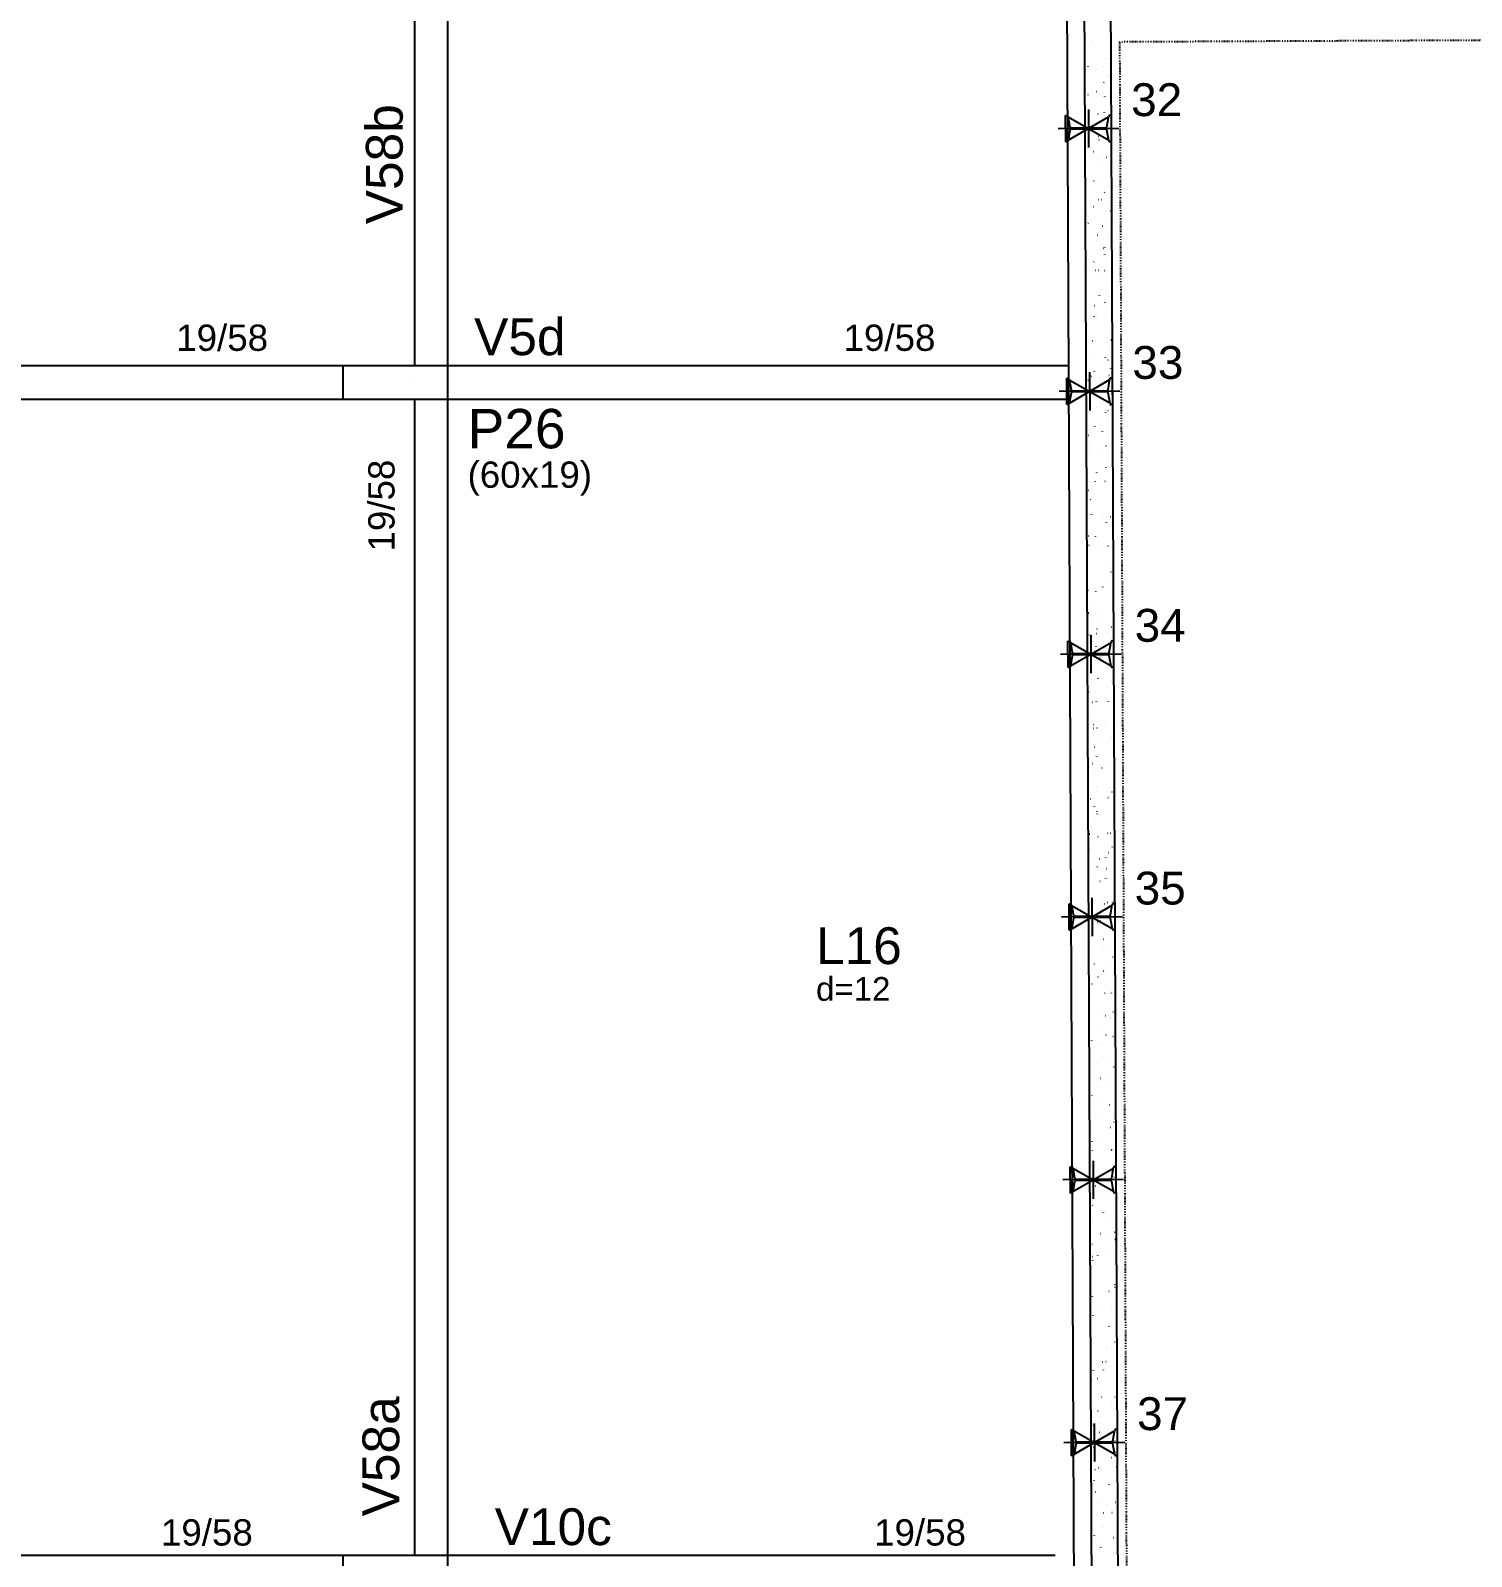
# Model space of a CAD drawing. Header units: millimetres. Extents: x 4424 to 9312, y 4538 to 9372.
# Drawn here: x 7667 to 8490, y 7521 to 8392 of the extents above; entities that cross this region are included whole.
import ezdxf

# ---------------------------------------------------------------- set-up
doc = ezdxf.new("R2010")
doc.units = ezdxf.units.MM
doc.linetypes.add('ESTILO_TQS_0003', pattern=[1.5, 0.5, -0.4, 0.1, -0.5])
for name, color, linetype in [('1', 4, 'Continuous'), ('10', 13, 'Continuous'), ('11', 22, 'Continuous'), ('12', 3, 'Continuous'), ('13', 76, 'Continuous'), ('19', 5, 'Continuous'), ('24', 5, 'ESTILO_TQS_0003'), ('242', 3, 'Continuous'), ('3', 2, 'Continuous'), ('49', 20, 'Continuous'), ('51', 6, 'Continuous'), ('52', 21, 'Continuous'), ('8', 5, 'Continuous'), ('9', 3, 'Continuous')]:
    doc.layers.add(name, color=color, linetype=linetype)
doc.styles.get("Standard").update_dxf_attribs({"font": 'arial.ttf'})

# ---------------------------------------------------------------- blocks, each defined once
blk = doc.blocks.new('_H9EFD498501-004')
for p, q in [((3959.862728, 3992.31846), (3959.862728, 3992.31846)), ((3959.862728, 3992.31846), (3959.862728, 3992.31846)), ((3959.871115, 3990.453995), (3959.871115, 3990.453995)), ((3959.871115, 3990.453995), (3959.871115, 3990.453995)), ((3959.871115, 3990.453995), (3959.871115, 3990.453995)), ((3960.777071, 3991.634659), (3960.822728, 3991.694161)), ((3963.488399, 3994.257377), (3963.498188, 3994.331735)), ((3964.520954, 3996.513783), (3964.566611, 3996.573284)), ((3965.692853, 3993.610967), (3965.766075, 3993.6272)), ((3959.889172, 3986.439827), (3959.889172, 3986.439827)), ((3959.889172, 3986.439827), (3959.889172, 3986.439827)), ((3961.100337, 3986.492708), (3961.175265, 3986.495979)), ((3961.897611, 3982.174143), (3961.9074, 3982.248501)), ((3966.414851, 3980.880472), (3966.488073, 3980.896705)), ((3970.075961, 3981.692121), (3970.149183, 3981.708354)), ((3971.2157, 3986.934354), (3971.290629, 3986.937626)), ((3973.088915, 3987.016141), (3973.163844, 3987.019412)), ((3974.648923, 3988.990578), (3974.658713, 3989.064936)), ((3959.920655, 3979.440744), (3959.920655, 3979.440744)), ((3959.920655, 3979.440744), (3959.920655, 3979.440744)), ((3959.920655, 3979.440744), (3959.920655, 3979.440744)), ((3970.951207, 3973.268162), (3970.996864, 3973.327664)), ((3972.984715, 3976.349656), (3972.994504, 3976.424014)), ((3973.348205, 3976.391991), (3973.393862, 3976.451493)), ((3959.974082, 3967.563491), (3959.974082, 3967.563491)), ((3959.978582, 3966.563028), (3959.978582, 3966.563028)), ((3959.978582, 3966.563028), (3959.978582, 3966.563028)), ((3959.979587, 3966.33964), (3960.002812, 3966.340654)), ((3960.233402, 3969.533221), (3960.243191, 3969.607579)), ((3961.801099, 3966.419169), (3961.876028, 3966.422441)), ((3964.696184, 3965.116457), (3964.741841, 3965.175958)), ((3966.770737, 3968.068813), (3966.843959, 3968.085046)), ((3970.642676, 3966.805201), (3970.717605, 3966.808472)), ((3971.496716, 3965.047185), (3971.506505, 3965.121543)), ((3960.012546, 3959.012622), (3960.012546, 3959.012622)), ((3960.012546, 3959.012622), (3960.012546, 3959.012622)), ((3960.012546, 3959.012622), (3960.012546, 3959.012622)), ((3960.952301, 3960.237334), (3960.997958, 3960.296835)), ((3967.492735, 3955.338318), (3967.565957, 3955.354551)), ((3971.153845, 3956.149967), (3971.227067, 3956.1662)), ((3960.03651, 3953.685313), (3960.03651, 3953.685313)), ((3960.03651, 3953.685313), (3960.03651, 3953.685313)), ((3960.03651, 3953.685313), (3960.03651, 3953.685313)), ((3960.070003, 3946.239453), (3960.070003, 3946.239453)), ((3960.070003, 3946.239453), (3960.070003, 3946.239453)), ((3960.070003, 3946.239453), (3960.070003, 3946.239453)), ((3969.470223, 3946.649876), (3969.545152, 3946.653147)), ((3969.905928, 3952.96395), (3969.915717, 3953.038309)), ((3971.343438, 3946.731662), (3971.418367, 3946.734934)), ((3960.094437, 3940.807597), (3960.094437, 3940.807597)), ((3960.094437, 3940.807597), (3960.094437, 3940.807597)), ((3967.848621, 3942.526659), (3967.921844, 3942.542892)), ((3968.241719, 3940.323028), (3968.251508, 3940.397387)), ((3971.126437, 3941.870837), (3971.172094, 3941.930338)), ((3973.523435, 3944.994666), (3973.569092, 3945.054167)), ((3961.127531, 3928.840008), (3961.173188, 3928.89951)), ((3964.871413, 3933.719131), (3964.917071, 3933.778633)), ((3966.75372, 3929.020557), (3966.76351, 3929.094915)), ((3968.570619, 3929.796164), (3968.643841, 3929.812397)), ((3972.231729, 3930.607813), (3972.304951, 3930.624046)), ((3960.152364, 3927.929882), (3960.152364, 3927.929882)), ((3960.152364, 3927.929882), (3960.152364, 3927.929882)), ((3960.152364, 3927.929882), (3960.152364, 3927.929882)), ((3960.153977, 3927.571248), (3960.153977, 3927.571248)), ((3960.153977, 3927.571248), (3960.153977, 3927.571248)), ((3960.153977, 3927.571248), (3960.153977, 3927.571248)), ((3960.160418, 3926.139266), (3960.160418, 3926.139266)), ((3960.160418, 3926.139266), (3960.160418, 3926.139266)), ((3968.897199, 3926.520722), (3968.972127, 3926.523994)), ((3960.210291, 3915.052166), (3960.210291, 3915.052166)), ((3960.210291, 3915.052166), (3960.210291, 3915.052166)), ((3965.162932, 3916.937323), (3965.172722, 3917.011681)), ((3968.926506, 3916.984505), (3968.999728, 3917.000738)), ((3973.698665, 3913.59734), (3973.744322, 3913.656841)), ((3960.250834, 3906.039079), (3960.250834, 3906.039079)), ((3960.250834, 3906.039079), (3960.250834, 3906.039079)), ((3960.250834, 3906.039079), (3960.250834, 3906.039079)), ((3960.268218, 3902.174451), (3960.268218, 3902.174451)), ((3960.268218, 3902.174451), (3960.268218, 3902.174451)), ((3960.268218, 3902.174451), (3960.268218, 3902.174451)), ((3963.498724, 3904.296401), (3963.508513, 3904.370759)), ((3965.046643, 3902.321806), (3965.0923, 3902.381307)), ((3967.724746, 3906.365397), (3967.799675, 3906.368669)), ((3969.597961, 3906.447184), (3969.67289, 3906.450455)), ((3969.648503, 3904.25401), (3969.721725, 3904.270243)), ((3971.301667, 3910.473511), (3971.347324, 3910.533013)), ((3973.309613, 3905.065658), (3973.382835, 3905.081891)), ((3960.295408, 3896.129875), (3960.295408, 3896.129875)), ((3960.295408, 3896.129875), (3960.295408, 3896.129875)), ((3960.295408, 3896.129875), (3960.295408, 3896.129875)), ((3961.30276, 3897.442683), (3961.348418, 3897.502184)), ((3974.762038, 3899.810365), (3974.771827, 3899.884723)), ((3960.326145, 3889.296735), (3960.326145, 3889.296735)), ((3960.326145, 3889.296735), (3960.326145, 3889.296735)), ((3960.341249, 3885.938892), (3960.341249, 3885.938892)), ((3960.341249, 3885.938892), (3960.341249, 3885.938892)), ((3962.010725, 3892.993929), (3962.020514, 3893.068288)), ((3967.151722, 3886.236244), (3967.22665, 3886.239515)), ((3970.00439, 3891.44235), (3970.077612, 3891.458583)), ((3973.17125, 3887.72713), (3973.181039, 3887.801489)), ((3960.36572, 3880.498874), (3960.36572, 3880.498874)), ((3960.36572, 3880.498874), (3960.36572, 3880.498874)), ((3960.384072, 3876.41902), (3960.384072, 3876.41902)), ((3960.384072, 3876.41902), (3960.384072, 3876.41902)), ((3960.384072, 3876.41902), (3960.384072, 3876.41902)), ((3960.419937, 3880.910695), (3960.429726, 3880.985053)), ((3970.726387, 3878.711856), (3970.79961, 3878.728089)), ((3971.476897, 3879.076186), (3971.522554, 3879.135687)), ((3973.873895, 3882.200014), (3973.919552, 3882.259516)), ((3974.387497, 3879.523504), (3974.46072, 3879.539737)), ((3965.221873, 3870.92448), (3965.26753, 3870.983981)), ((3971.507041, 3875.086208), (3971.51683, 3875.160567)), ((3960.431665, 3865.838705), (3960.431665, 3865.838705)), ((3960.431665, 3865.838705), (3960.431665, 3865.838705)), ((3960.431665, 3865.838705), (3960.431665, 3865.838705)), ((3960.436839, 3864.688502), (3960.436839, 3864.688502)), ((3960.436839, 3864.688502), (3960.436839, 3864.688502)), ((3960.436839, 3864.688502), (3960.436839, 3864.688502)), ((3960.441999, 3863.541304), (3960.441999, 3863.541304)), ((3960.441999, 3863.541304), (3960.441999, 3863.541304)), ((3961.47799, 3866.045357), (3961.523647, 3866.104858)), ((3965.979269, 3866.080919), (3966.054197, 3866.08419)), ((3967.852484, 3866.162705), (3967.927413, 3866.165977)), ((3970.019042, 3863.783737), (3970.028831, 3863.858095)), ((3971.082274, 3865.900196), (3971.155496, 3865.916429)), ((3960.499926, 3850.663588), (3960.499926, 3850.663588)), ((3960.499926, 3850.663588), (3960.499926, 3850.663588)), ((3960.499926, 3850.663588), (3960.499926, 3850.663588)), ((3968.428254, 3851.700503), (3968.438043, 3851.774861)), ((3971.804271, 3853.169701), (3971.877494, 3853.185934)), ((3974.049125, 3850.802689), (3974.094782, 3850.86219)), ((3975.465381, 3853.98135), (3975.485157, 3853.985734)), ((3960.52208, 3845.738518), (3960.52208, 3845.738518)), ((3960.52208, 3845.738518), (3960.52208, 3845.738518)), ((3965.406245, 3845.951765), (3965.481173, 3845.955037)), ((3971.652127, 3847.67886), (3971.697784, 3847.738361)), ((3960.557853, 3837.785873), (3960.557853, 3837.785873)), ((3960.557853, 3837.785873), (3960.557853, 3837.785873)), ((3960.578269, 3833.247128), (3960.578269, 3833.247128)), ((3960.578269, 3833.247128), (3960.578269, 3833.247128)), ((3960.578269, 3833.247128), (3960.578269, 3833.247128)), ((3961.65322, 3834.648031), (3961.698877, 3834.707533)), ((3965.397103, 3839.527154), (3965.44276, 3839.586656)), ((3966.764045, 3839.059581), (3966.773835, 3839.133939)), ((3972.160158, 3840.358042), (3972.23338, 3840.374275)), ((3960.612496, 3825.638331), (3960.612496, 3825.638331)), ((3960.612496, 3825.638331), (3960.612496, 3825.638331)), ((3960.612496, 3825.638331), (3960.612496, 3825.638331)), ((3960.61578, 3824.908157), (3960.61578, 3824.908157)), ((3960.61578, 3824.908157), (3960.61578, 3824.908157)), ((3960.61578, 3824.908157), (3960.61578, 3824.908157)), ((3964.233792, 3825.79644), (3964.30872, 3825.799712)), ((3965.276046, 3827.757109), (3965.285836, 3827.831468)), ((3966.107007, 3825.878227), (3966.181936, 3825.881498)), ((3972.882156, 3827.627547), (3972.955378, 3827.64378)), ((3974.948584, 3826.264258), (3975.023513, 3826.26753)), ((3963.685259, 3815.673875), (3963.695048, 3815.748233)), ((3971.827356, 3816.281534), (3971.873014, 3816.341036)), ((3974.224355, 3819.405363), (3974.270012, 3819.464865)), ((3960.673707, 3812.030442), (3960.673707, 3812.030442)), ((3960.673707, 3812.030442), (3960.673707, 3812.030442)), ((3965.572333, 3808.129829), (3965.61799, 3808.18933)), ((3973.238042, 3814.815888), (3973.311264, 3814.832121)), ((3974.772362, 3809.849388), (3974.782152, 3809.923747)), ((3975.649346, 3806.190719), (3975.700142, 3806.192937)), ((3960.702911, 3805.538144), (3960.702911, 3805.538144)), ((3960.702911, 3805.538144), (3960.702911, 3805.538144)), ((3960.7197, 3801.805755), (3960.7197, 3801.805755)), ((3960.7197, 3801.805755), (3960.7197, 3801.805755)), ((3960.7197, 3801.805755), (3960.7197, 3801.805755)), ((3960.731634, 3799.152726), (3960.731634, 3799.152726)), ((3960.731634, 3799.152726), (3960.731634, 3799.152726)), ((3960.731634, 3799.152726), (3960.731634, 3799.152726)), ((3961.82845, 3803.250706), (3961.874107, 3803.310207)), ((3962.02105, 3803.032953), (3962.030839, 3803.107311)), ((3963.660768, 3805.667287), (3963.735696, 3805.670558)), ((3973.284364, 3798.546917), (3973.294153, 3798.621275)), ((3973.776131, 3806.108933), (3973.85106, 3806.112204)), ((3973.96004, 3802.085393), (3974.033262, 3802.101626)), ((3960.757357, 3793.434257), (3960.757357, 3793.434257)), ((3974.315926, 3789.273733), (3974.389149, 3789.289966)), ((3960.789561, 3786.275011), (3960.789561, 3786.275011)), ((3960.793327, 3785.437957), (3960.793327, 3785.437957)), ((3960.793327, 3785.437957), (3960.793327, 3785.437957)), ((3960.793327, 3785.437957), (3960.793327, 3785.437957)), ((3961.13593, 3786.351799), (3961.209152, 3786.368032)), ((3962.488315, 3785.511962), (3962.563243, 3785.515233)), ((3964.36153, 3785.593748), (3964.436459, 3785.597019)), ((3971.693576, 3786.463683), (3971.703365, 3786.538041)), ((3972.002586, 3784.884209), (3972.048243, 3784.94371)), ((3973.203107, 3785.97978), (3973.278036, 3785.983051)), ((3974.399584, 3788.008037), (3974.445242, 3788.067539)), ((3960.847488, 3773.397295), (3960.847488, 3773.397295)), ((3960.847488, 3773.397295), (3960.847488, 3773.397295)), ((3960.847488, 3773.397295), (3960.847488, 3773.397295)), ((3962.00368, 3771.85338), (3962.049337, 3771.912882)), ((3965.747563, 3776.732503), (3965.79322, 3776.792005)), ((3970.029367, 3773.822761), (3970.039156, 3773.897119)), ((3975.037924, 3776.543239), (3975.111146, 3776.559472)), ((3960.861131, 3770.364382), (3960.861131, 3770.364382)), ((3960.861131, 3770.364382), (3960.861131, 3770.364382)), ((3960.861131, 3770.364382), (3960.861131, 3770.364382)), ((3960.883742, 3765.33777), (3960.883742, 3765.33777)), ((3960.883742, 3765.33777), (3960.883742, 3765.33777)), ((3961.915291, 3765.382808), (3961.990219, 3765.38608)), ((3972.030654, 3765.824455), (3972.105583, 3765.827726)), ((3973.903869, 3765.906241), (3973.978798, 3765.909512)), ((3975.393811, 3763.731579), (3975.467033, 3763.747812)), ((3960.905415, 3760.519579), (3960.905415, 3760.519579)), ((3962.213814, 3760.809644), (3962.287037, 3760.825877)), ((3968.541368, 3762.520289), (3968.551158, 3762.594648)), ((3974.574814, 3756.610712), (3974.620471, 3756.670213)), ((3960.963342, 3747.641864), (3960.963342, 3747.641864)), ((3960.963342, 3747.641864), (3960.963342, 3747.641864)), ((3960.963342, 3747.641864), (3960.963342, 3747.641864)), ((3960.974158, 3745.237583), (3960.974158, 3745.237583)), ((3962.616053, 3745.309269), (3962.690982, 3745.312541)), ((3965.922792, 3745.335177), (3965.96845, 3745.394679)), ((3966.95058, 3750.437055), (3966.96037, 3750.511413)), ((3971.45763, 3745.695301), (3971.532559, 3745.698573)), ((3972.177816, 3753.486883), (3972.223473, 3753.546385)), ((3961.002562, 3738.923008), (3961.002562, 3738.923008)), ((3961.002562, 3738.923008), (3961.002562, 3738.923008)), ((3961.002562, 3738.923008), (3961.002562, 3738.923008)), ((3962.17891, 3740.456054), (3962.224567, 3740.515556)), ((3965.286371, 3737.796133), (3965.296161, 3737.870491)), ((3961.02127, 3734.764148), (3961.02127, 3734.764148)), ((3963.291699, 3735.26749), (3963.364921, 3735.283723)), ((3961.064573, 3725.137396), (3961.064573, 3725.137396)), ((3961.064573, 3725.137396), (3961.064573, 3725.137396)), ((3961.064573, 3725.137396), (3961.064573, 3725.137396)), ((3961.079197, 3721.886433), (3961.079197, 3721.886433)), ((3961.079197, 3721.886433), (3961.079197, 3721.886433)), ((3961.079197, 3721.886433), (3961.079197, 3721.886433)), ((3963.798373, 3726.493662), (3963.808162, 3726.56802)), ((3970.285177, 3725.539976), (3970.360106, 3725.543247)), ((3972.158392, 3725.621762), (3972.233321, 3725.625034)), ((3972.353046, 3722.089557), (3972.398703, 3722.149059)), ((3974.750044, 3725.213386), (3974.795701, 3725.272888)), ((3974.958897, 3721.226863), (3974.968687, 3721.301221)), ((3962.207585, 3714.410427), (3962.217374, 3714.484786)), ((3966.098022, 3713.937852), (3966.143679, 3713.997353)), ((3961.137124, 3709.008717), (3961.137124, 3709.008717)), ((3961.143993, 3707.481635), (3961.143993, 3707.481635)), ((3961.143993, 3707.481635), (3961.143993, 3707.481635)), ((3961.143993, 3707.481635), (3961.143993, 3707.481635)), ((3961.148995, 3706.36964), (3961.148995, 3706.36964)), ((3961.148995, 3706.36964), (3961.148995, 3706.36964)), ((3961.154988, 3705.037209), (3961.154988, 3705.037209)), ((3961.154988, 3705.037209), (3961.154988, 3705.037209)), ((3962.35414, 3709.058729), (3962.399797, 3709.11823)), ((3964.369583, 3709.725336), (3964.442805, 3709.741569)), ((3969.712153, 3705.410823), (3969.787082, 3705.414094)), ((3973.294688, 3708.585941), (3973.304478, 3708.660299)), ((3961.195051, 3696.131002), (3961.195051, 3696.131002)), ((3961.195051, 3696.131002), (3961.195051, 3696.131002)), ((3961.195051, 3696.131002), (3961.195051, 3696.131002)), ((3971.80669, 3697.283469), (3971.816479, 3697.357828)), ((3974.925274, 3693.816061), (3974.970931, 3693.875562)), ((3961.245404, 3684.937022), (3961.245404, 3684.937022)), ((3961.245404, 3684.937022), (3961.245404, 3684.937022)), ((3961.245404, 3684.937022), (3961.245404, 3684.937022)), ((3968.5397, 3685.255497), (3968.614629, 3685.258769)), ((3970.215902, 3685.200235), (3970.225691, 3685.274593)), ((3970.412915, 3685.337284), (3970.487844, 3685.340555)), ((3972.528276, 3690.692232), (3972.573933, 3690.751733)), ((3961.252978, 3683.253286), (3961.252978, 3683.253286)), ((3961.252978, 3683.253286), (3961.252978, 3683.253286)), ((3961.252978, 3683.253286), (3961.252978, 3683.253286)), ((3961.285424, 3676.040262), (3961.285424, 3676.040262)), ((3961.285424, 3676.040262), (3961.285424, 3676.040262)), ((3961.285424, 3676.040262), (3961.285424, 3676.040262)), ((3961.786357, 3683.371533), (3961.859579, 3683.387766)), ((3962.529369, 3677.661403), (3962.575026, 3677.720905)), ((3965.447467, 3684.183182), (3965.520689, 3684.199415)), ((3966.273252, 3682.540526), (3966.318909, 3682.600028)), ((3961.310905, 3670.37557), (3961.310905, 3670.37557)), ((3961.310905, 3670.37557), (3961.310905, 3670.37557)), ((3962.142243, 3670.559874), (3962.215466, 3670.576107)), ((3968.551693, 3672.559313), (3968.561482, 3672.633671)), ((3961.335819, 3664.836835), (3961.335819, 3664.836835)), ((3961.335819, 3664.836835), (3961.335819, 3664.836835)), ((3966.525351, 3658.641028), (3966.598573, 3658.657261)), ((3967.063694, 3661.256842), (3967.073484, 3661.3312)), ((3967.966676, 3665.126344), (3968.041604, 3665.129615)), ((3972.703506, 3659.294906), (3972.749163, 3659.354408)), ((3975.100504, 3662.418735), (3975.146161, 3662.478236)), ((3961.368832, 3657.497855), (3961.368832, 3657.497855)), ((3961.368832, 3657.497855), (3961.368832, 3657.497855)), ((3961.368832, 3657.497855), (3961.368832, 3657.497855)), ((3962.864241, 3657.829379), (3962.937463, 3657.845612)), ((3966.448482, 3651.143201), (3966.494139, 3651.202702)), ((3961.426235, 3644.736647), (3961.426235, 3644.736647)), ((3961.426235, 3644.736647), (3961.426235, 3644.736647)), ((3961.426235, 3644.736647), (3961.426235, 3644.736647)), ((3961.426759, 3644.620139), (3961.426759, 3644.620139)), ((3961.426759, 3644.620139), (3961.426759, 3644.620139)), ((3961.426855, 3644.598888), (3961.426855, 3644.598888)), ((3961.426855, 3644.598888), (3961.426855, 3644.598888)), ((3961.426855, 3644.598888), (3961.426855, 3644.598888)), ((3962.704599, 3646.264077), (3962.750256, 3646.323579)), ((3963.220128, 3645.01772), (3963.29335, 3645.033953)), ((3965.472906, 3649.173607), (3965.482696, 3649.247966)), ((3966.794223, 3644.971019), (3966.869152, 3644.97429)), ((3968.667438, 3645.052805), (3968.742367, 3645.056077)), ((3963.808697, 3636.532685), (3963.818487, 3636.607044)), ((3963.942125, 3632.287225), (3964.015347, 3632.303458)), ((3967.603235, 3633.098873), (3967.676457, 3633.115106)), ((3975.072011, 3632.046649), (3975.081801, 3632.121008)), ((3961.484686, 3631.742424), (3961.484686, 3631.742424)), ((3961.484686, 3631.742424), (3961.484686, 3631.742424)), ((3961.484686, 3631.742424), (3961.484686, 3631.742424)), ((3961.51665, 3624.63646), (3961.51665, 3624.63646)), ((3961.51665, 3624.63646), (3961.51665, 3624.63646)), ((3962.320699, 3625.230214), (3962.330488, 3625.304572)), ((3966.221199, 3624.841865), (3966.296127, 3624.845137)), ((3972.878736, 3627.89758), (3972.924393, 3627.957082)), ((3975.275734, 3631.021409), (3975.321391, 3631.080911)), ((3976.336562, 3625.283512), (3976.411491, 3625.286783)), ((3961.540632, 3619.305023), (3961.540632, 3619.305023)), ((3961.540632, 3619.305023), (3961.540632, 3619.305023)), ((3961.540632, 3619.305023), (3961.540632, 3619.305023)), ((3961.542613, 3618.864708), (3961.542613, 3618.864708)), ((3961.542613, 3618.864708), (3961.542613, 3618.864708)), ((3962.879829, 3614.866752), (3962.925486, 3614.926253)), ((3964.298012, 3619.475565), (3964.371234, 3619.491798)), ((3966.623712, 3619.745875), (3966.669369, 3619.805376)), ((3973.481223, 3619.963415), (3973.491013, 3620.037773)), ((3961.568285, 3613.157515), (3961.568285, 3613.157515)), ((3961.568285, 3613.157515), (3961.568285, 3613.157515)), ((3961.568285, 3613.157515), (3961.568285, 3613.157515)), ((3961.60054, 3605.986993), (3961.60054, 3605.986993)), ((3961.60054, 3605.986993), (3961.60054, 3605.986993)), ((3961.60054, 3605.986993), (3961.60054, 3605.986993)), ((3965.020009, 3606.745071), (3965.093232, 3606.761304)), ((3968.681119, 3607.556719), (3968.754342, 3607.572952)), ((3971.817014, 3607.322493), (3971.826804, 3607.396851)), ((3961.607066, 3604.536273), (3961.607066, 3604.536273)), ((3961.607066, 3604.536273), (3961.607066, 3604.536273)), ((3961.607066, 3604.536273), (3961.607066, 3604.536273)), ((3965.048746, 3604.68654), (3965.123674, 3604.689812)), ((3966.921961, 3604.768327), (3966.99689, 3604.771598)), ((3975.450963, 3599.624084), (3975.496621, 3599.683585)), ((3975.763538, 3605.154358), (3975.838467, 3605.15763)), ((3961.658467, 3593.109277), (3961.658467, 3593.109277)), ((3961.658467, 3593.109277), (3961.658467, 3593.109277)), ((3965.375896, 3593.933411), (3965.449118, 3593.949644)), ((3970.329016, 3596.020022), (3970.338805, 3596.09438)), ((3973.053965, 3596.500255), (3973.099622, 3596.559756)), ((3961.697481, 3584.436086), (3961.697481, 3584.436086)), ((3961.697481, 3584.436086), (3961.697481, 3584.436086)), ((3961.709716, 3581.716142), (3961.709716, 3581.716142)), ((3961.709716, 3581.716142), (3961.709716, 3581.716142)), ((3961.709716, 3581.716142), (3961.709716, 3581.716142)), ((3961.716394, 3580.231561), (3961.716394, 3580.231561)), ((3961.716394, 3580.231561), (3961.716394, 3580.231561)), ((3961.716394, 3580.231561), (3961.716394, 3580.231561)), ((3963.055059, 3583.469426), (3963.100716, 3583.528928)), ((3964.475722, 3584.557387), (3964.55065, 3584.560658)), ((3966.097893, 3581.202916), (3966.171116, 3581.219149)), ((3966.798942, 3588.348549), (3966.844599, 3588.408051)), ((3968.738228, 3583.936787), (3968.748017, 3584.011146)), ((3969.759003, 3582.014565), (3969.832226, 3582.030798)), ((3974.591085, 3584.999033), (3974.666014, 3585.002305)), ((3976.4643, 3585.08082), (3976.539229, 3585.084091)), ((3967.074019, 3571.295865), (3967.083808, 3571.370224)), ((3961.774321, 3567.353846), (3961.774321, 3567.353846)), ((3961.774321, 3567.353846), (3961.774321, 3567.353846)), ((3961.787897, 3564.335899), (3961.787897, 3564.335899)), ((3961.787897, 3564.335899), (3961.787897, 3564.335899)), ((3961.787897, 3564.335899), (3961.787897, 3564.335899)), ((3963.303269, 3564.402062), (3963.378197, 3564.405333)), ((3965.176484, 3564.483848), (3965.251413, 3564.48712)), ((3966.45378, 3568.391257), (3966.527002, 3568.40749)), ((3973.229195, 3565.102929), (3973.274852, 3565.162431)), ((3974.018061, 3564.86988), (3974.09299, 3564.873151)), ((3975.626193, 3568.226758), (3975.67185, 3568.286259)), ((3961.832248, 3554.47613), (3961.832248, 3554.47613)), ((3961.832248, 3554.47613), (3961.832248, 3554.47613)), ((3961.832248, 3554.47613), (3961.832248, 3554.47613)), ((3965.58602, 3559.993394), (3965.59581, 3560.067752)), ((3966.974172, 3556.951224), (3967.019829, 3557.010725)), ((3967.175778, 3555.660762), (3967.249, 3555.676995)), ((3970.836888, 3556.472411), (3970.91011, 3556.488644)), ((3976.746545, 3554.726595), (3976.756334, 3554.800953)), ((3961.851147, 3550.274768), (3961.851147, 3550.274768)), ((3961.851147, 3550.274768), (3961.851147, 3550.274768)), ((3961.851147, 3550.274768), (3961.851147, 3550.274768)), ((3963.230289, 3552.072101), (3963.275946, 3552.131602)), ((3963.995232, 3547.91016), (3964.005022, 3547.984518)), ((3961.878312, 3544.235712), (3961.878312, 3544.235712)), ((3961.878312, 3544.235712), (3961.878312, 3544.235712)), ((3961.890175, 3541.598415), (3961.890175, 3541.598415)), ((3961.890175, 3541.598415), (3961.890175, 3541.598415)), ((3962.730245, 3544.272908), (3962.805173, 3544.27618)), ((3967.531664, 3542.849103), (3967.604886, 3542.865336)), ((3972.845608, 3544.714555), (3972.920537, 3544.717826)), ((3974.718823, 3544.796341), (3974.793752, 3544.799612)), ((3975.082336, 3542.085673), (3975.092125, 3542.160031)), ((3975.801423, 3536.829432), (3975.84708, 3536.888934)), ((3961.93227, 3532.240406), (3961.93227, 3532.240406)), ((3961.948102, 3528.720699), (3961.948102, 3528.720699)), ((3961.948102, 3528.720699), (3961.948102, 3528.720699)), ((3961.948102, 3528.720699), (3961.948102, 3528.720699)), ((3962.331023, 3535.269238), (3962.340813, 3535.343596)), ((3968.253662, 3530.118608), (3968.326884, 3530.134841)), ((3971.914772, 3530.930257), (3971.987994, 3530.94649)), ((3973.404425, 3533.705604), (3973.450082, 3533.765105)), ((3973.594337, 3530.783201), (3973.604127, 3530.85756)), ((3961.968728, 3524.135525), (3961.968728, 3524.135525)), ((3961.992578, 3518.833395), (3961.992578, 3518.833395)), ((3961.992578, 3518.833395), (3961.992578, 3518.833395)), ((3961.992578, 3518.833395), (3961.992578, 3518.833395)), ((3963.405519, 3520.674775), (3963.451176, 3520.734276)), ((3963.431007, 3524.19937), (3963.505936, 3524.202641)), ((3967.149401, 3525.553898), (3967.195058, 3525.613399)), ((3972.003549, 3518.699967), (3972.013339, 3518.774326)), ((3972.272584, 3524.585401), (3972.347513, 3524.588673)), ((3962.00603, 3515.842984), (3962.00603, 3515.842984)), ((3962.00603, 3515.842984), (3962.00603, 3515.842984)), ((3968.609548, 3517.306948), (3968.682771, 3517.323181)), ((3962.059143, 3504.035338), (3962.059143, 3504.035338)), ((3962.059143, 3504.035338), (3962.059143, 3504.035338)), ((3962.059143, 3504.035338), (3962.059143, 3504.035338)), ((3962.063957, 3502.965268), (3962.063957, 3502.965268)), ((3962.063957, 3502.965268), (3962.063957, 3502.965268)), ((3962.063957, 3502.965268), (3962.063957, 3502.965268)), ((3969.331546, 3504.576454), (3969.404768, 3504.592687)), ((3970.33934, 3506.059045), (3970.34913, 3506.133404)), ((3971.100131, 3504.430076), (3971.17506, 3504.433348)), ((3972.973346, 3504.511862), (3973.048275, 3504.515134)), ((3972.992656, 3505.388102), (3973.065878, 3505.404335)), ((3973.579655, 3502.308278), (3973.625312, 3502.367779)), ((3975.976653, 3505.432107), (3976.02231, 3505.491608)), ((3967.324631, 3494.156572), (3967.370288, 3494.216074)), ((3968.851342, 3494.756574), (3968.861131, 3494.830932)), ((3962.121884, 3490.087552), (3962.121884, 3490.087552)), ((3962.121884, 3490.087552), (3962.121884, 3490.087552)), ((3962.134009, 3487.392022), (3962.134009, 3487.392022)), ((3962.134009, 3487.392022), (3962.134009, 3487.392022)), ((3962.134009, 3487.392022), (3962.134009, 3487.392022)), ((3962.149559, 3483.935151), (3962.149559, 3483.935151)), ((3962.149559, 3483.935151), (3962.149559, 3483.935151)), ((3963.580748, 3489.277449), (3963.626406, 3489.336951)), ((3969.687433, 3491.764794), (3969.760655, 3491.781027)), ((3970.527107, 3484.300923), (3970.602036, 3484.304194)), ((3962.179811, 3477.209837), (3962.179811, 3477.209837)), ((3962.179811, 3477.209837), (3962.179811, 3477.209837)), ((3962.179811, 3477.209837), (3962.179811, 3477.209837)), ((3967.260554, 3482.67334), (3967.270343, 3482.747698)), ((3970.40943, 3479.0343), (3970.482652, 3479.050533)), ((3974.07054, 3479.845948), (3974.143762, 3479.862181)), ((3965.596345, 3470.032418), (3965.606134, 3470.106776)), ((3973.754885, 3470.910952), (3973.800542, 3470.970454)), ((3976.151883, 3474.034781), (3976.19754, 3474.094283)), ((3962.237738, 3464.332121), (3962.237738, 3464.332121)), ((3962.237738, 3464.332121), (3962.237738, 3464.332121)), ((3962.239974, 3463.834964), (3962.239974, 3463.834964)), ((3962.239974, 3463.834964), (3962.239974, 3463.834964)), ((3962.239974, 3463.834964), (3962.239974, 3463.834964)), ((3963.755978, 3457.880124), (3963.801635, 3457.939625)), ((3964.108346, 3458.729946), (3964.118136, 3458.804305)), ((3967.499861, 3462.759247), (3967.545518, 3462.818748)), ((3969.354654, 3464.145598), (3969.429583, 3464.148869)), ((3970.765317, 3466.22264), (3970.838539, 3466.238873)), ((3971.227869, 3464.227384), (3971.302798, 3464.230655)), ((3976.859659, 3465.546381), (3976.869448, 3465.62074)), ((3962.27544, 3455.950648), (3962.27544, 3455.950648)), ((3962.27544, 3455.950648), (3962.27544, 3455.950648)), ((3962.27544, 3455.950648), (3962.27544, 3455.950648)), ((3962.295665, 3451.454406), (3962.295665, 3451.454406)), ((3962.295665, 3451.454406), (3962.295665, 3451.454406)), ((3962.295665, 3451.454406), (3962.295665, 3451.454406)), ((3971.487314, 3453.492145), (3971.560536, 3453.508378)), ((3975.148424, 3454.303794), (3975.221646, 3454.320027)), ((3975.268871, 3453.463147), (3975.27866, 3453.537506)), ((3962.323908, 3445.175789), (3962.323908, 3445.175789)), ((3962.323908, 3445.175789), (3962.323908, 3445.175789)), ((3962.33039, 3443.734777), (3962.33039, 3443.734777)), ((3962.33039, 3443.734777), (3962.33039, 3443.734777)), ((3962.517558, 3446.646712), (3962.527348, 3446.72107)), ((3968.78163, 3444.016444), (3968.856559, 3444.019716)), ((3971.843201, 3440.680486), (3971.916423, 3440.696719)), ((3973.604662, 3440.822225), (3973.614451, 3440.896584)), ((3976.327113, 3442.637455), (3976.37277, 3442.696957)), ((3962.353592, 3438.57669), (3962.353592, 3438.57669)), ((3962.353592, 3438.57669), (3962.353592, 3438.57669)), ((3973.930115, 3439.513627), (3973.975772, 3439.573128)), ((3962.411519, 3425.698975), (3962.411519, 3425.698975)), ((3962.411519, 3425.698975), (3962.411519, 3425.698975)), ((3962.411519, 3425.698975), (3962.411519, 3425.698975)), ((3962.416871, 3424.509275), (3962.416871, 3424.509275)), ((3962.416871, 3424.509275), (3962.416871, 3424.509275)), ((3962.416871, 3424.509275), (3962.416871, 3424.509275)), ((3962.420805, 3423.63459), (3962.420805, 3423.63459)), ((3962.420805, 3423.63459), (3962.420805, 3423.63459)), ((3962.420805, 3423.63459), (3962.420805, 3423.63459)), ((3963.931208, 3426.482798), (3963.976865, 3426.5423)), ((3967.609177, 3423.861119), (3967.684106, 3423.864391)), ((3967.675091, 3431.361921), (3967.720748, 3431.421423)), ((3969.482392, 3423.942905), (3969.557321, 3423.946177)), ((3972.116663, 3429.519754), (3972.126453, 3429.594112)), ((3972.565198, 3427.949991), (3972.638421, 3427.966224)), ((3976.226308, 3428.76164), (3976.299531, 3428.777873)), ((3970.525875, 3417.43652), (3970.535665, 3417.510878)), ((3972.921085, 3415.138332), (3972.994307, 3415.154565)), ((3962.469446, 3412.821259), (3962.469446, 3412.821259)), ((3962.469446, 3412.821259), (3962.469446, 3412.821259)), ((3974.105344, 3408.116301), (3974.151001, 3408.175803)), ((3976.502343, 3411.24013), (3976.548, 3411.299631)), ((3962.511221, 3403.534403), (3962.511221, 3403.534403)), ((3962.511221, 3403.534403), (3962.511221, 3403.534403)), ((3962.527373, 3399.943544), (3962.527373, 3399.943544)), ((3962.527373, 3399.943544), (3962.527373, 3399.943544)), ((3962.527373, 3399.943544), (3962.527373, 3399.943544)), ((3967.036153, 3403.731966), (3967.111081, 3403.735237)), ((3967.850321, 3399.964595), (3967.895978, 3400.024097)), ((3968.861666, 3404.795598), (3968.871456, 3404.869956)), ((3973.643083, 3402.407837), (3973.716305, 3402.42407)), ((3977.151516, 3404.173612), (3977.226445, 3404.176883)), ((3977.304193, 3403.219486), (3977.377415, 3403.235718)), ((3962.558301, 3393.067902), (3962.558301, 3393.067902)), ((3962.558301, 3393.067902), (3962.558301, 3393.067902)), ((3962.558301, 3393.067902), (3962.558301, 3393.067902)), ((3964.106438, 3395.085472), (3964.152095, 3395.144974)), ((3967.373668, 3393.493126), (3967.383457, 3393.567485)), ((3973.998969, 3389.596177), (3974.072191, 3389.61241)), ((3962.5853, 3387.065828), (3962.5853, 3387.065828)), ((3962.5853, 3387.065828), (3962.5853, 3387.065828)), ((3962.601636, 3383.434216), (3962.601636, 3383.434216)), ((3962.601636, 3383.434216), (3962.601636, 3383.434216)), ((3962.601636, 3383.434216), (3962.601636, 3383.434216)), ((3965.78288, 3381.409892), (3965.792669, 3381.48425)), ((3965.8637, 3383.576641), (3965.938629, 3383.579912)), ((3967.736915, 3383.658427), (3967.811844, 3383.661698)), ((3976.578492, 3384.044458), (3976.653421, 3384.04773)), ((3976.677572, 3379.842804), (3976.723229, 3379.902306)), ((3962.643227, 3374.188112), (3962.643227, 3374.188112)), ((3962.643227, 3374.188112), (3962.643227, 3374.188112)), ((3962.643227, 3374.188112), (3962.643227, 3374.188112)), ((3974.280574, 3376.718975), (3974.326231, 3376.778477)), ((3974.720967, 3376.865683), (3974.794189, 3376.881916)), ((3976.869983, 3375.585405), (3976.879773, 3375.659764)), ((3962.692051, 3363.334029), (3962.692051, 3363.334029)), ((3962.692051, 3363.334029), (3962.692051, 3363.334029)), ((3964.118671, 3368.76897), (3964.12846, 3368.843328)), ((3964.281668, 3363.688147), (3964.327325, 3363.747648)), ((3965.290676, 3363.447487), (3965.365604, 3363.450759)), ((3968.025551, 3368.56727), (3968.071208, 3368.626771)), ((3975.076853, 3364.054023), (3975.150075, 3364.070256)), ((3975.381985, 3364.282934), (3975.391774, 3364.357292)), ((3975.406039, 3363.889133), (3975.480968, 3363.892405)), ((3977.279254, 3363.97092), (3977.354183, 3363.974191)), ((3962.699732, 3361.626528), (3962.699732, 3361.626528)), ((3962.699732, 3361.626528), (3962.699732, 3361.626528)), ((3962.699732, 3361.626528), (3962.699732, 3361.626528)), ((3962.701154, 3361.310397), (3962.701154, 3361.310397)), ((3962.701154, 3361.310397), (3962.701154, 3361.310397)), ((3962.715545, 3358.111172), (3962.715545, 3358.111172)), ((3962.759081, 3348.432681), (3962.759081, 3348.432681)), ((3962.759081, 3348.432681), (3962.759081, 3348.432681)), ((3962.759081, 3348.432681), (3962.759081, 3348.432681)), ((3973.791197, 3352.1997), (3973.800986, 3352.274058)), ((3974.455804, 3345.32165), (3974.501461, 3345.381151)), ((3975.798851, 3351.323529), (3975.872073, 3351.339762)), ((3976.852802, 3348.445479), (3976.898459, 3348.50498)), ((3962.782467, 3343.233842), (3962.782467, 3343.233842)), ((3962.782467, 3343.233842), (3962.782467, 3343.233842)), ((3962.782467, 3343.233842), (3962.782467, 3343.233842)), ((3964.118223, 3343.292162), (3964.193151, 3343.295433)), ((3965.991438, 3343.373948), (3966.066367, 3343.37722)), ((3968.20078, 3337.169944), (3968.246437, 3337.229446)), ((3972.126988, 3339.558778), (3972.136777, 3339.633136)), ((3974.833015, 3343.75998), (3974.907944, 3343.763251)), ((3976.154737, 3338.511869), (3976.22796, 3338.528102)), ((3962.817008, 3335.554966), (3962.817008, 3335.554966)), ((3962.841163, 3330.185155), (3962.841163, 3330.185155)), ((3962.841163, 3330.185155), (3962.841163, 3330.185155)), ((3962.841163, 3330.185155), (3962.841163, 3330.185155)), ((3962.974741, 3335.589934), (3963.047964, 3335.606167)), ((3964.456898, 3332.290821), (3964.502555, 3332.350323)), ((3970.638989, 3328.256306), (3970.648779, 3328.330664)), ((3962.872882, 3323.133655), (3962.872882, 3323.133655)), ((3962.872882, 3323.133655), (3962.872882, 3323.133655)), ((3962.874935, 3322.67725), (3962.874935, 3322.67725)), ((3962.874935, 3322.67725), (3962.874935, 3322.67725)), ((3962.874935, 3322.67725), (3962.874935, 3322.67725)), ((3963.545199, 3323.163009), (3963.620127, 3323.16628)), ((3973.660562, 3323.604655), (3973.735491, 3323.607926)), ((3975.533777, 3323.686441), (3975.608706, 3323.689713)), ((3976.876735, 3325.781374), (3976.949957, 3325.797607)), ((3962.932862, 3309.799535), (3962.932862, 3309.799535)), ((3964.052626, 3310.04778), (3964.125848, 3310.064013)), ((3969.048201, 3316.173072), (3969.057991, 3316.24743)), ((3974.631034, 3313.924324), (3974.676691, 3313.983826)), ((3977.028032, 3317.048153), (3977.073689, 3317.107654)), ((3977.232622, 3312.969715), (3977.305844, 3312.985948)), ((3962.963298, 3303.033468), (3962.963298, 3303.033468)), ((3964.245961, 3303.08947), (3964.32089, 3303.092741)), ((3967.383992, 3303.53215), (3967.393782, 3303.606508)), ((3968.37601, 3305.772619), (3968.421667, 3305.83212)), ((3973.087538, 3303.475501), (3973.162467, 3303.478773)), ((3962.982594, 3298.743782), (3962.982594, 3298.743782)), ((3962.982594, 3298.743782), (3962.982594, 3298.743782)), ((3962.982594, 3298.743782), (3962.982594, 3298.743782)), ((3962.99079, 3296.921819), (3962.99079, 3296.921819)), ((3962.99079, 3296.921819), (3962.99079, 3296.921819)), ((3962.99079, 3296.921819), (3962.99079, 3296.921819)), ((3964.632127, 3300.893496), (3964.677785, 3300.952997)), ((3977.954619, 3300.23922), (3977.976039, 3300.243969)), ((3963.048717, 3284.044103), (3963.048717, 3284.044103)), ((3965.13051, 3284.505626), (3965.203732, 3284.521859)), ((3965.895994, 3292.229678), (3965.905783, 3292.304037)), ((3977.056518, 3286.962879), (3977.066308, 3287.037238)), ((3977.203262, 3285.650827), (3977.248919, 3285.710329)), ((3963.053713, 3282.93328), (3963.053713, 3282.93328)), ((3963.053713, 3282.93328), (3963.053713, 3282.93328)), ((3963.053713, 3282.93328), (3963.053713, 3282.93328)), ((3964.305206, 3280.146444), (3964.314995, 3280.220803)), ((3971.915085, 3283.320176), (3971.990014, 3283.323448)), ((3973.7883, 3283.401963), (3973.863229, 3283.405234)), ((3974.806264, 3282.526998), (3974.851921, 3282.5865)), ((3963.106644, 3271.166388), (3963.106644, 3271.166388)), ((3963.106644, 3271.166388), (3963.106644, 3271.166388)), ((3963.106644, 3271.166388), (3963.106644, 3271.166388)), ((3963.107183, 3271.046555), (3963.107183, 3271.046555)), ((3963.107183, 3271.046555), (3963.107183, 3271.046555)), ((3963.124025, 3267.302408), (3963.124025, 3267.302408)), ((3963.124025, 3267.302408), (3963.124025, 3267.302408)), ((3963.124025, 3267.302408), (3963.124025, 3267.302408)), ((3964.807357, 3269.49617), (3964.853014, 3269.555671)), ((3968.55124, 3274.375293), (3968.596897, 3274.434794)), ((3975.39231, 3274.321958), (3975.402099, 3274.396316)), ((3963.144129, 3262.833093), (3963.144129, 3262.833093)), ((3963.144129, 3262.833093), (3963.144129, 3262.833093)), ((3963.164571, 3258.288672), (3963.164571, 3258.288672)), ((3966.208394, 3258.963472), (3966.281616, 3258.979705)), ((3971.342061, 3263.191023), (3971.41699, 3263.194294)), ((3973.904311, 3263.019486), (3973.9141, 3263.093844)), ((3972.313523, 3250.936252), (3972.323312, 3251.01061)), ((3974.981494, 3251.129673), (3975.027151, 3251.189174)), ((3977.378492, 3254.253502), (3977.424149, 3254.313003)), ((3963.222498, 3245.410957), (3963.222498, 3245.410957)), ((3963.222498, 3245.410957), (3963.222498, 3245.410957)), ((3963.222498, 3245.410957), (3963.222498, 3245.410957)), ((3963.234544, 3242.732906), (3963.234544, 3242.732906)), ((3963.234544, 3242.732906), (3963.234544, 3242.732906)), ((3963.234544, 3242.732906), (3963.234544, 3242.732906)), ((3968.72647, 3242.977967), (3968.772127, 3243.037469)), ((3970.169608, 3243.035698), (3970.244537, 3243.038969)), ((3972.042823, 3243.117484), (3972.117752, 3243.120756)), ((3963.265456, 3235.861035), (3963.265456, 3235.861035)), ((3963.265456, 3235.861035), (3963.265456, 3235.861035)), ((3963.265456, 3235.861035), (3963.265456, 3235.861035)), ((3963.280425, 3232.533241), (3963.280425, 3232.533241)), ((3963.280425, 3232.533241), (3963.280425, 3232.533241)), ((3963.280425, 3232.533241), (3963.280425, 3232.533241)), ((3963.625168, 3232.609669), (3963.69839, 3232.625902)), ((3964.982587, 3238.098844), (3965.028244, 3238.158346)), ((3967.286278, 3233.421317), (3967.3595, 3233.43755)), ((3970.649314, 3238.29533), (3970.659103, 3238.369688)), ((3963.32496, 3222.632719), (3963.32496, 3222.632719)), ((3963.32496, 3222.632719), (3963.32496, 3222.632719)), ((3969.161315, 3226.992858), (3969.171105, 3227.067217)), ((3969.596584, 3222.906544), (3969.671513, 3222.909816)), ((3977.553722, 3222.856176), (3977.599379, 3222.915677)), ((3963.338352, 3219.655526), (3963.338352, 3219.655526)), ((3963.338352, 3219.655526), (3963.338352, 3219.655526)), ((3963.981055, 3219.798009), (3964.054277, 3219.814242)), ((3967.570527, 3214.909624), (3967.580317, 3214.983983)), ((3975.156723, 3219.732347), (3975.202381, 3219.791849)), ((3963.396279, 3206.77781), (3963.396279, 3206.77781)), ((3963.396279, 3206.77781), (3963.396279, 3206.77781)), ((3963.396279, 3206.77781), (3963.396279, 3206.77781)), ((3964.703052, 3207.067515), (3964.776274, 3207.083748)), ((3965.157817, 3206.701519), (3965.203474, 3206.76102)), ((3968.364162, 3207.879163), (3968.437384, 3207.895396)), ((3968.9017, 3211.580642), (3968.947357, 3211.640143)), ((3963.406886, 3204.419662), (3963.406886, 3204.419662)), ((3963.406886, 3204.419662), (3963.406886, 3204.419662)), ((3963.406886, 3204.419662), (3963.406886, 3204.419662)), ((3963.415375, 3202.532532), (3963.415375, 3202.532532)), ((3963.415375, 3202.532532), (3963.415375, 3202.532532)), ((3963.415375, 3202.532532), (3963.415375, 3202.532532)), ((3965.906318, 3202.268702), (3965.916108, 3202.343061)), ((3968.424131, 3202.751219), (3968.49906, 3202.754491)), ((3970.297346, 3202.833006), (3970.372275, 3202.836277)), ((3977.169632, 3197.782666), (3977.179422, 3197.857024)), ((3963.454206, 3193.900094), (3963.454206, 3193.900094)), ((3963.454206, 3193.900094), (3963.454206, 3193.900094)), ((3964.41832, 3190.966231), (3964.428109, 3191.040589)), ((3965.058939, 3194.255855), (3965.132161, 3194.272088)), ((3975.331953, 3188.335022), (3975.37761, 3188.394523)), ((3977.728951, 3191.45885), (3977.774609, 3191.518352)), ((3963.49882, 3183.981938), (3963.49882, 3183.981938)), ((3963.49882, 3183.981938), (3963.49882, 3183.981938)), ((3963.49882, 3183.981938), (3963.49882, 3183.981938)), ((3963.505791, 3182.432345), (3963.505791, 3182.432345)), ((3963.505791, 3182.432345), (3963.505791, 3182.432345)), ((3963.512133, 3181.022379), (3963.512133, 3181.022379)), ((3963.512133, 3181.022379), (3963.512133, 3181.022379)), ((3963.512133, 3181.022379), (3963.512133, 3181.022379)), ((3965.780936, 3181.52536), (3965.854158, 3181.541593)), ((3967.851107, 3182.622066), (3967.926036, 3182.625337)), ((3969.07693, 3180.183316), (3969.122587, 3180.242818)), ((3969.442046, 3182.337009), (3969.515268, 3182.353242)), ((3975.578845, 3185.699432), (3975.588634, 3185.77379)), ((3977.96647, 3183.063712), (3978.041399, 3183.066984)), ((3963.548317, 3172.978288), (3963.548317, 3172.978288)), ((3963.548317, 3172.978288), (3963.548317, 3172.978288)), ((3963.548317, 3172.978288), (3963.548317, 3172.978288)), ((3965.333047, 3175.304193), (3965.378704, 3175.363694)), ((3973.914636, 3173.05851), (3973.924425, 3173.132868)), ((3963.57006, 3168.144663), (3963.57006, 3168.144663)), ((3963.57006, 3168.144663), (3963.57006, 3168.144663)), ((3963.596206, 3162.332158), (3963.596206, 3162.332158)), ((3963.596206, 3162.332158), (3963.596206, 3162.332158)), ((3963.596206, 3162.332158), (3963.596206, 3162.332158)), ((3966.136823, 3168.713701), (3966.210045, 3168.729934)), ((3966.678654, 3162.466741), (3966.753583, 3162.470012)), ((3968.551869, 3162.548527), (3968.626798, 3162.551798)), ((3972.426637, 3161.756038), (3972.436426, 3161.830397)), ((3977.393446, 3162.934559), (3977.468375, 3162.93783)), ((3963.627987, 3155.266948), (3963.627987, 3155.266948)), ((3963.627987, 3155.266948), (3963.627987, 3155.266948)), ((3963.627987, 3155.266948), (3963.627987, 3155.266948)), ((3966.85882, 3155.983206), (3966.932043, 3155.999439)), ((3970.51993, 3156.794855), (3970.593153, 3156.811088)), ((3975.507183, 3156.937696), (3975.55284, 3156.997197)), ((3977.904181, 3160.061525), (3977.949838, 3160.121026)), ((3969.252159, 3148.78599), (3969.297817, 3148.845492)), ((3970.835849, 3149.672804), (3970.845638, 3149.747163)), ((3963.685914, 3142.389232), (3963.685914, 3142.389232)), ((3963.685914, 3142.389232), (3963.685914, 3142.389232)), ((3963.686622, 3142.231971), (3963.686622, 3142.231971)), ((3963.686622, 3142.231971), (3963.686622, 3142.231971)), ((3963.689748, 3141.536915), (3963.689748, 3141.536915)), ((3963.689748, 3141.536915), (3963.689748, 3141.536915)), ((3963.689748, 3141.536915), (3963.689748, 3141.536915)), ((3965.508277, 3143.906867), (3965.553934, 3143.966369)), ((3966.10563, 3142.337587), (3966.180558, 3142.340859)), ((3967.214707, 3143.171547), (3967.287929, 3143.18778)), ((3969.17164, 3137.031882), (3969.18143, 3137.106241)), ((3976.220993, 3142.779234), (3976.295922, 3142.782505)), ((3978.094209, 3142.86102), (3978.169137, 3142.864291))]:
    blk.add_line(p, q)

msp = doc.modelspace()

# ---------------------------------------------------------------- linework, layer by layer
at = {"layer": '1'}
for points in [[(7886.63, 8904.1), (7886.63, 8201.01)], [(7905.63, 8201.01), (7905.63, 8904.1)], [(8259.81, 8201.01), (5919.13, 8201.01)], [(5919.13, 8182.01), (8259.89, 8182.01)], [(7886.63, 8182.01), (7886.63, 7522.02)], [(7905.63, 7522.02), (7905.63, 8182.01)], [(7845.63, 7522.02), (7661.63, 7522.02)], [(8252.13, 7522.02), (7905.63, 7522.02)]]:
    msp.add_lwpolyline(points, dxfattribs=at)
at = {"layer": '24'}
for p, q in [((9312.17, 8390.58), (8288.98, 8385.82)), ((8288.98, 8385.82), (8306.14, 4571.68))]:
    msp.add_line(p, q, dxfattribs=at)
at = {"layer": '242'}
msp.add_line((7884.13, 8191.51), (7884.13, 8191.51), dxfattribs=at)
at = {"layer": '3'}
for points in [[(7845.63, 8182.01), (7905.63, 8182.01), (7905.63, 8201.01), (7845.63, 8201.01), (7845.63, 8182.01)], [(7845.63, 7503.02), (7905.63, 7503.02), (7905.63, 7522.02), (7845.63, 7522.02), (7845.63, 7503.02)]]:
    msp.add_lwpolyline(points, dxfattribs=at)
at = {"layer": '49'}
for p, q in [((8281.52, 8932.58), (8301.11, 4576.65)), ((8266.59, 8917.6), (8278.61, 6243.93)), ((8256.63, 8907.6), (8273.88, 5072.38))]:
    msp.add_line(p, q, dxfattribs=at)
at = {"layer": '51'}
for p, q in [((8271.15, 8347.35), (8271.25, 8325.53)), ((8288.55, 8336.51), (8253.85, 8336.36)), ((8258.23, 8328.88), (8258.17, 8343.88)), ((8258.17, 8343.88), (8258.92, 8343.88)), ((8259.53, 8343.4), (8260.62, 8337.27)), ((8260.63, 8335.51), (8259.59, 8329.37)), ((8259.6, 8343.03), (8282.8, 8329.85)), ((8259.66, 8329.74), (8282.74, 8343.13)), ((8261.23, 8336.79), (8281.16, 8336.88)), ((8281.17, 8336.09), (8261.24, 8336)), ((8281.77, 8337.36), (8282.81, 8343.51)), ((8282.87, 8329.47), (8281.78, 8335.61)), ((8283.41, 8343.99), (8284.17, 8344)), ((8284.17, 8344), (8284.23, 8329)), ((8258.99, 8328.88), (8258.23, 8328.88)), ((8284.23, 8329), (8283.48, 8328.99)), ((8271.83, 8197.35), (8271.92, 8175.53)), ((8258.91, 8178.88), (8258.84, 8193.88)), ((8258.84, 8193.88), (8259.6, 8193.88)), ((8260.21, 8193.4), (8261.3, 8187.27)), ((8260.27, 8193.03), (8283.48, 8179.85)), ((8260.33, 8179.74), (8283.42, 8193.13)), ((8282.44, 8187.36), (8283.48, 8193.51)), ((8284.09, 8193.99), (8284.84, 8194)), ((8284.84, 8194), (8284.91, 8179)), ((8289.22, 8186.51), (8254.53, 8186.36)), ((8259.66, 8178.88), (8258.91, 8178.88)), ((8261.31, 8185.51), (8260.27, 8179.37)), ((8261.91, 8186.79), (8281.84, 8186.88)), ((8281.84, 8186.09), (8261.91, 8186)), ((8283.54, 8179.47), (8282.45, 8185.61)), ((8284.91, 8179), (8284.15, 8178.99)), ((8259.52, 8043.84), (8260.27, 8043.85)), ((8259.58, 8028.84), (8259.52, 8043.84)), ((8260.88, 8043.37), (8261.97, 8037.23)), ((8260.95, 8042.99), (8284.15, 8029.81)), ((8261.01, 8029.7), (8284.09, 8043.1)), ((8272.5, 8047.31), (8272.6, 8025.49)), ((8283.12, 8037.32), (8284.16, 8043.47)), ((8284.76, 8043.96), (8285.52, 8043.96)), ((8285.52, 8043.96), (8285.58, 8028.96)), ((8289.9, 8036.48), (8255.2, 8036.32)), ((8261.98, 8035.48), (8260.94, 8029.33)), ((8262.58, 8036.75), (8282.51, 8036.84)), ((8282.52, 8036.05), (8262.59, 8035.96)), ((8284.22, 8029.44), (8283.13, 8035.57)), ((8260.34, 8028.85), (8259.58, 8028.84)), ((8285.58, 8028.96), (8284.83, 8028.96)), ((8260.26, 7878.88), (8260.19, 7893.88)), ((8260.19, 7893.88), (8260.94, 7893.88)), ((8261.56, 7893.4), (8262.65, 7887.27)), ((8261.62, 7893.03), (8284.83, 7879.85)), ((8261.68, 7879.74), (8284.77, 7893.13)), ((8273.18, 7897.35), (8273.27, 7875.53)), ((8283.79, 7887.36), (8284.83, 7893.51)), ((8285.44, 7893.99), (8286.19, 7894)), ((8286.19, 7894), (8286.26, 7879)), ((8290.57, 7886.51), (8255.88, 7886.36)), ((8262.66, 7885.51), (8261.62, 7879.37)), ((8263.26, 7886.79), (8283.19, 7886.88)), ((8283.19, 7886.09), (8263.26, 7886)), ((8284.89, 7879.47), (8283.8, 7885.61)), ((8261.01, 7878.88), (8260.26, 7878.88)), ((8286.26, 7879), (8285.5, 7878.99)), ((8260.93, 7728.85), (8260.87, 7743.85)), ((8260.87, 7743.85), (8261.62, 7743.85)), ((8262.23, 7743.37), (8263.32, 7737.24)), ((8262.36, 7729.71), (8285.44, 7743.1)), ((8273.85, 7747.32), (8273.95, 7725.5)), ((8284.47, 7737.33), (8285.5, 7743.48)), ((8286.11, 7743.96), (8286.87, 7743.96)), ((8286.87, 7743.96), (8286.93, 7728.97)), ((8291.25, 7736.48), (8256.55, 7736.33)), ((8263.33, 7735.48), (8262.29, 7729.34)), ((8262.3, 7743), (8285.5, 7729.82)), ((8263.93, 7736.76), (8283.86, 7736.84)), ((8283.87, 7736.06), (8263.94, 7735.97)), ((8285.57, 7729.44), (8284.48, 7735.58)), ((8261.69, 7728.85), (8260.93, 7728.85)), ((8286.93, 7728.97), (8286.18, 7728.96)), ((8274.52, 7597.35), (8274.62, 7575.53)), ((8291.92, 7586.51), (8257.23, 7586.36)), ((8261.61, 7578.88), (8261.54, 7593.88)), ((8261.54, 7593.88), (8262.29, 7593.88)), ((8262.91, 7593.4), (8264, 7587.27)), ((8262.97, 7593.03), (8286.18, 7579.85)), ((8263.03, 7579.74), (8286.12, 7593.13)), ((8264.61, 7586.79), (8284.54, 7586.88)), ((8285.14, 7587.36), (8286.18, 7593.51)), ((8286.79, 7593.99), (8287.54, 7594)), ((8287.54, 7594), (8287.61, 7579)), ((8262.36, 7578.88), (8261.61, 7578.88)), ((8264.01, 7585.51), (8262.97, 7579.37)), ((8284.54, 7586.09), (8264.61, 7586)), ((8286.24, 7579.47), (8285.15, 7585.61)), ((8287.61, 7579), (8286.85, 7578.99))]:
    msp.add_line(p, q, dxfattribs=at)
for centre, start, end in [((8258.92, 8343.26), 13.3965, 90.25773), ((8261.23, 8337.41), 193.39658, 270.36272), ((8261.24, 8335.37), 90.25773, 167.11896), ((8281.16, 8337.5), 270.25773, 347.11896), ((8281.17, 8335.46), 13.3965, 90.25773), ((8283.42, 8343.37), 90.25773, 167.11896), ((8258.99, 8329.51), 270.25773, 347.11896), ((8283.48, 8329.62), 193.3965, 270.25773), ((8259.6, 8193.26), 13.3965, 90.25773), ((8261.91, 8187.41), 193.39658, 270.36272), ((8281.83, 8187.5), 270.25773, 347.11896), ((8284.09, 8193.37), 90.25773, 167.11896), ((8259.66, 8179.51), 270.25773, 347.11896), ((8261.92, 8185.37), 90.25773, 167.11896), ((8281.84, 8185.46), 13.3965, 90.25773), ((8284.15, 8179.62), 193.3965, 270.25773), ((8260.27, 8043.22), 13.3965, 90.25773), ((8284.76, 8043.33), 90.25773, 167.11896), ((8262.58, 8037.37), 193.39658, 270.36272), ((8262.59, 8035.34), 90.25773, 167.11896), ((8282.51, 8037.46), 270.25773, 347.11896), ((8282.52, 8035.43), 13.3965, 90.25773), ((8260.34, 8029.47), 270.25773, 347.11896), ((8284.83, 8029.58), 193.3965, 270.25773), ((8260.95, 7893.26), 13.3965, 90.25773), ((8285.44, 7893.37), 90.25773, 167.11896), ((8263.26, 7887.41), 193.39658, 270.36272), ((8263.27, 7885.37), 90.25773, 167.11896), ((8283.18, 7887.5), 270.25773, 347.11896), ((8283.19, 7885.46), 13.3965, 90.25773), ((8261.01, 7879.51), 270.25773, 347.11896), ((8285.5, 7879.62), 193.3965, 270.25773), ((8261.62, 7743.23), 13.3965, 90.25773), ((8286.11, 7743.34), 90.25773, 167.11896), ((8263.93, 7737.38), 193.39658, 270.36272), ((8263.94, 7735.34), 90.25773, 167.11896), ((8283.86, 7737.47), 270.25773, 347.11896), ((8283.87, 7735.43), 13.3965, 90.25773), ((8261.68, 7729.48), 270.25773, 347.11896), ((8286.18, 7729.59), 193.3965, 270.25773), ((8262.3, 7593.26), 13.3965, 90.25773), ((8264.61, 7587.41), 193.39658, 270.36272), ((8284.53, 7587.5), 270.25773, 347.11896), ((8286.79, 7593.37), 90.25773, 167.11896), ((8262.36, 7579.51), 270.25773, 347.11896), ((8264.61, 7585.37), 90.25773, 167.11896), ((8284.54, 7585.46), 13.3965, 90.25773), ((8286.85, 7579.62), 193.3965, 270.25773)]:
    msp.add_arc(centre, 0.625, start, end, dxfattribs=at)

# ---------------------------------------------------------------- block references
at = {"layer": '19'}
msp.add_blockref('_H9EFD498501-004', (4309.13, 4389.52), dxfattribs=at)

# ---------------------------------------------------------------- texts
at = {"layer": '10'}
msp.add_text('L16', height=21, dxfattribs=at).set_placement((8115.74, 7859.51))
at = {"layer": '11'}
for p in [(7750.6, 8209.54), (8131.46, 8209.54), (7741.88, 7527.64), (8148.89, 7527.64)]:
    msp.add_text('19/58', height=15, dxfattribs=at).set_placement(p)
msp.add_text('19/58', height=15, rotation=90, dxfattribs=at).set_placement((7875.2, 8095.01))
at = {"layer": '12'}
msp.add_text('(60x19)', height=15, dxfattribs=at).set_placement((7916.88, 8131.39))
at = {"layer": '13'}
msp.add_text('d=12', height=13.5, dxfattribs=at).set_placement((8115.74, 7838.61))
at = {"layer": '52'}
for s, p in [('32', (8295.59, 8343.53)), ('33', (8296.26, 8193.53)), ('34', (8297.59, 8043.5)), ('35', (8297.61, 7893.53)), ('37', (8298.96, 7593.53))]:
    msp.add_text(s, height=18.75, dxfattribs=at).set_placement(p)
at = {"layer": '8'}
for s, p in [('V58b', (7879.85, 8281.81)), ('V58a', (7877.88, 7544.29))]:
    msp.add_text(s, height=21, rotation=90, dxfattribs=at).set_placement(p)
for s, p in [('V5d', (7920.6, 8207.08)), ('V10c', (7932.36, 7527.88))]:
    msp.add_text(s, height=21, dxfattribs=at).set_placement(p)
at = {"layer": '9'}
msp.add_text('P26', height=22.5, dxfattribs=at).set_placement((7916.88, 8153.89))

doc.saveas('drawing.dxf')
